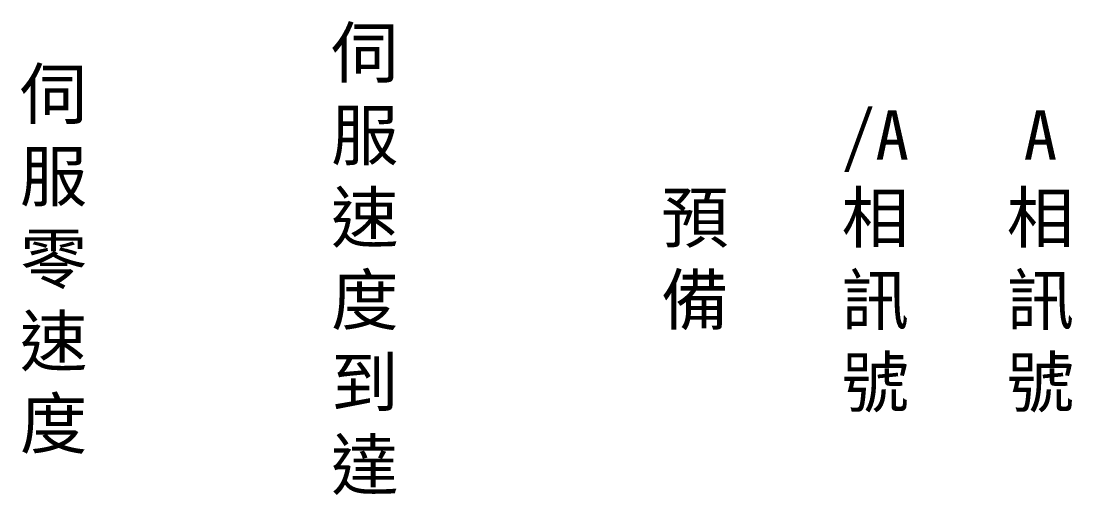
# Model space of a CAD drawing. Extents: x 627 to 914, y 3 to 207.
# Drawn here: x 698.5 to 762.3, y 69 to 97.7 of the extents above; entities that cross this region are included whole.
import ezdxf

# ---------------------------------------------------------------- set-up
doc = ezdxf.new("R2010")
doc.units = 0
doc.layers.add('標尺寸層', color=3, linetype='CONTINUOUS')
doc.styles.add('CNS', font='romanc.shx', dxfattribs={"bigfont": 'chineset.shx'})

msp = doc.modelspace()

# ---------------------------------------------------------------- texts
at = {"layer": '標尺寸層', "color": 7, "char_height": 3, "width": 1.88876, "attachment_point": 5, "style": 'CNS'}
for s, insert in [('{\\fDFKai-SB|b0|i0|c136|p65;伺服速度到達}', (719.369, 83.142)), ('{\\fDFKai-SB|b0|i0|c136|p65;伺服零速度}', (700.495, 83.142)), ('{\\fDFKai-SB|b0|i0|c136|p65;/A相訊號}', (750.33, 83.142)), ('{\\fDFKai-SB|b0|i0|c136|p65;A相訊號}', (760.34, 83.142)), ('{\\fDFKai-SB|b0|i0|c136|p65;預備}', (739.389, 83.142))]:
    msp.add_mtext(s, dxfattribs=dict(at, insert=insert))

doc.saveas('drawing.dxf')
